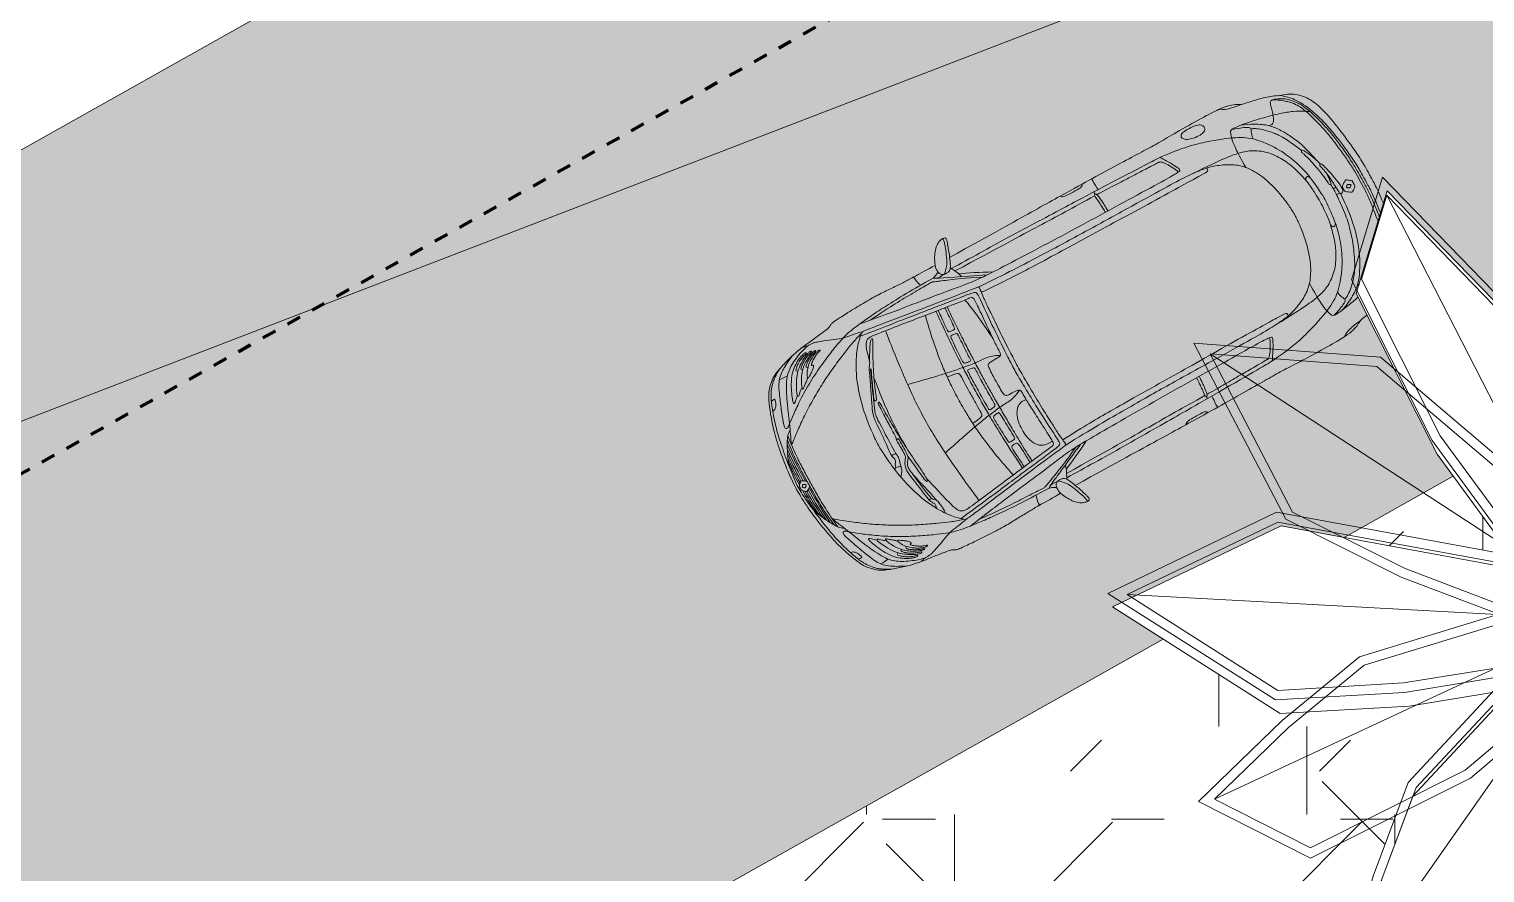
# Model space of a CAD drawing. Header units: metres. Extents: x 3856 to 4207, y -1118 to -691.
# Drawn here: x 3984.03 to 3994.37, y -1059.22 to -1053.23 of the extents above; entities that cross this region are included whole.
import ezdxf

# ---------------------------------------------------------------- set-up
doc = ezdxf.new("R2010")
doc.units = ezdxf.units.M
doc.linetypes.add('Alignement de la ligne', pattern=[0.012, 0.006, -0.006])
doc.linetypes.add('Dash dot', pattern=[0.015875, 0.00635, -0.004763, 0, -0.004763])
for name, color, linetype, lineweight in [('Casework', 7, 'Continuous', 9), ('Floors', 7, 'Continuous', 9), ('Folding Lines', 7, 'Continuous', 9), ('Planting', 7, 'Continuous', 9), ('Property Lines', 7, 'Dash dot', 211), ('Surface Pattern', 7, 'Continuous', 9)]:
    doc.layers.add(name, color=color, linetype=linetype, lineweight=lineweight)

# ---------------------------------------------------------------- blocks, each defined once
blk = doc.blocks.new('Palma2 - Palma2-V110-IMPLANTACIÓN - KIT COMERCIAL')
at = {"layer": 'Planting', "color": 250, "true_color": 0x444444}
for p, q in [((-0.303, 3.029), (0.251, 3.551)), ((0.251, 3.551), (0.65, 1.968)), ((-0.238, 2.999), (0.214, 3.424)), ((0.043, 0.04), (0.214, 3.424)), ((0.214, 3.424), (0.582, 1.965)), ((-1.795, 2.416), (-1.575, 3.145)), ((-1.575, 3.145), (-0.439, 1.973)), ((-1.723, 2.422), (-1.544, 3.017)), ((-1.544, 3.017), (-0.496, 1.936)), ((0, 0), (-1.544, 3.017)), ((-0.377, 1.756), (-0.303, 3.029)), ((-0.31, 1.757), (-0.238, 2.999)), ((0.696, 2.281), (1.924, 2.973)), ((1.924, 2.973), (1.508, 1.365)), ((1.82, 2.838), (0, 0)), ((0.751, 2.235), (1.82, 2.838)), ((1.82, 2.838), (1.447, 1.395)), ((-1.222, 1.276), (-1.795, 2.416)), ((-1.165, 1.31), (-1.723, 2.422)), ((0.121, 0.584), (0.696, 2.281)), ((0.158, 0.486), (0.751, 2.235)), ((-2.914, 1.967), (-1.589, 1.867)), ((-2.262, 0.717), (-2.914, 1.967)), ((-0.439, 1.973), (0.073, 0.61)), ((0.582, 1.965), (0.342, 0.519)), ((0.65, 1.968), (0.412, 0.532)), ((-2.799, 1.892), (-1.616, 1.802)), ((-2.213, 0.767), (-2.799, 1.892)), ((-2.799, 1.892), (0.043, 0.04)), ((-1.589, 1.867), (-0.267, 0.742)), ((-0.496, 1.936), (0.019, 0.564)), ((-1.616, 1.802), (-0.183, 0.582)), ((-0.183, 0.582), (-0.31, 1.757)), ((-0.267, 0.742), (-0.377, 1.756)), ((0.439, 0.485), (1.786, 1.667)), ((1.786, 1.667), (3.196, 1.652)), ((3.038, 1.587), (0.043, 0.04)), ((0.423, 0.381), (1.811, 1.6)), ((1.811, 1.6), (3.038, 1.587)), ((3.038, 1.587), (1.993, 0.524)), ((3.196, 1.652), (2.032, 0.468)), ((1.447, 1.395), (0.567, 0.205)), ((1.508, 1.365), (0.711, 0.288)), ((-0.62, 0.453), (-1.222, 1.276)), ((-0.467, 0.357), (-1.165, 1.31)), ((-3.524, 0.191), (-2.327, 0.766)), ((-2.327, 0.766), (-0.62, 0.453)), ((-1.415, 0.367), (-2.213, 0.767)), ((-3.387, 0.183), (-2.318, 0.696)), ((-2.318, 0.696), (-0.467, 0.357)), ((-1.442, 0.306), (-2.262, 0.717)), ((0.019, 0.564), (0.158, 0.486)), ((0.073, 0.61), (0.121, 0.584)), ((0.342, 0.519), (0.423, 0.381)), ((0.412, 0.532), (0.439, 0.485)), ((1.993, 0.524), (0.636, -0.066)), ((2.032, 0.468), (0.803, -0.066)), ((-0.542, 0.035), (-1.415, 0.367)), ((0.711, 0.288), (1.748, 0.401)), ((1.491, 0.306), (1.741, 0.333)), ((1.741, 0.333), (3.489, -0.193)), ((1.748, 0.401), (3.716, -0.192)), ((-0.748, 0.042), (-1.442, 0.306)), ((-2.335, -0.566), (-3.524, 0.191)), ((-2.317, -0.498), (-3.387, 0.183)), ((-3.387, 0.183), (0, 0)), ((0.043, 0.04), (-2.768, -1.27)), ((0, 0), (-1.78, -2.54)), ((-1.738, -0.26), (-0.748, 0.042)), ((-1.706, -0.32), (-0.542, 0.035)), ((-0.161, -3.401), (0.043, 0.04)), ((0, 0), (3.489, -0.193)), ((1.544, -3.082), (0, 0)), ((0.043, 0.04), (2.968, -1.872)), ((0.636, -0.066), (1.718, -0.543)), ((0.803, -0.066), (1.757, -0.487)), ((1.919, -0.684), (0.412, -0.158)), ((3.489, -0.193), (1.919, -0.684)), ((-2.287, -0.712), (-1.738, -0.26)), ((-0.504, -0.296), (-1.427, -0.445)), ((-1.335, -1.187), (-0.504, -0.296)), ((0.321, -0.303), (0.455, -1.952)), ((1.363, -1.512), (0.321, -0.303)), ((0.583, -0.288), (1.417, -1.494)), ((1.918, -0.754), (0.583, -0.288)), ((-2.243, -0.762), (-1.706, -0.32)), ((-0.686, -0.393), (-1.419, -0.512)), ((-1.393, -1.151), (-0.686, -0.393)), ((-1.419, -0.512), (-2.335, -0.566)), ((-1.427, -0.445), (-2.317, -0.498)), ((-0.224, -0.416), (-0.987, -1.065)), ((-0.632, -1.65), (-0.224, -0.416)), ((0.404, -0.502), (0.523, -1.963)), ((1.327, -1.572), (0.404, -0.502)), ((1.757, -0.487), (3.165, -1.985)), ((-0.004, -0.528), (-0.34, -1.472)), ((0.261, -1.801), (-0.004, -0.528)), ((1.718, -0.543), (2.968, -1.872)), ((-2.882, -1.287), (-2.287, -0.712)), ((-0.362, -0.621), (-0.95, -1.121)), ((-0.701, -1.648), (-0.362, -0.621)), ((-2.768, -1.27), (-2.243, -0.762)), ((-0.021, -0.775), (-0.279, -1.502)), ((0.199, -1.834), (-0.021, -0.775)), ((1.988, -0.732), (1.918, -0.754)), ((-0.987, -1.065), (-2.085, -1.615)), ((-0.95, -1.121), (-2.085, -1.69)), ((-1.642, -1.817), (-1.393, -1.151)), ((-1.579, -1.837), (-1.335, -1.187)), ((-2.085, -1.69), (-2.882, -1.287)), ((-2.085, -1.615), (-2.768, -1.27)), ((1.285, -1.422), (1.352, -1.519)), ((-0.34, -1.472), (-1.015, -2.497)), ((-0.279, -1.502), (-0.978, -2.562)), ((1.352, -1.519), (1.544, -3.082)), ((2.968, -1.872), (1.363, -1.512)), ((1.417, -1.494), (1.634, -3.266)), ((-0.175, -3.605), (-0.701, -1.648)), ((-0.161, -3.401), (-0.632, -1.65)), ((3.165, -1.985), (1.327, -1.572)), ((-1.87, -2.612), (-1.642, -1.817)), ((-1.78, -2.54), (-1.579, -1.837)), ((0.465, -2.099), (0.199, -1.834)), ((1.544, -3.082), (0.261, -1.801)), ((0.523, -1.963), (-0.175, -3.605)), ((0.455, -1.952), (-0.161, -3.401)), ((-0.978, -2.562), (-1.87, -2.612)), ((-1.015, -2.497), (-1.78, -2.54))]:
    blk.add_line(p, q, dxfattribs=at)
at = {"layer": 'Planting'}
for p, q in [((-1.541, 3.048), (-1.761, 2.319)), ((-0.405, 1.876), (-1.541, 3.048)), ((1.958, 2.876), (0.73, 2.184)), ((1.542, 1.268), (1.958, 2.876)), ((-1.761, 2.319), (-1.188, 1.179)), ((0.73, 2.184), (0.154, 0.487)), ((0.107, 0.514), (-0.405, 1.876)), ((0.745, 0.191), (1.542, 1.268)), ((-1.188, 1.179), (-0.586, 0.356)), ((-2.293, 0.669), (-3.491, 0.094)), ((-0.586, 0.356), (-2.293, 0.669)), ((0.154, 0.487), (0.107, 0.514)), ((1.781, 0.304), (0.745, 0.191)), ((3.75, -0.289), (1.781, 0.304)), ((-3.491, 0.094), (-2.301, -0.663)), ((1.952, -0.851), (3.75, -0.289)), ((1.451, -1.591), (0.617, -0.385)), ((0.617, -0.385), (1.952, -0.851)), ((-1.385, -0.609), (-0.652, -0.49)), ((-0.652, -0.49), (-1.359, -1.248)), ((-2.301, -0.663), (-1.385, -0.609)), ((-0.246, -1.599), (0.013, -0.872)), ((0.013, -0.872), (0.233, -1.931)), ((-1.359, -1.248), (-1.608, -1.913)), ((-0.944, -2.659), (-0.246, -1.599)), ((1.668, -3.363), (1.451, -1.591)), ((-1.608, -1.913), (-1.836, -2.709)), ((0.233, -1.931), (1.668, -3.363)), ((-1.836, -2.709), (-0.944, -2.659))]:
    blk.add_line(p, q, dxfattribs=at)
at = {"layer": 'Planting', "color": 46, "true_color": 0x7f5f00}
blk.add_circle((0, 0), 0.126, dxfattribs=at)
blk = doc.blocks.new('COCHE - COCHE-V161-IMPLANTACIÓN - KIT COMERCIAL')
at = {"layer": 'Casework'}
for points, knots in [([(-0.688, 0.904), (-0.687, 0.911), (-0.683, 0.923), (-0.664, 0.967), (-0.636, 1.011), (-0.604, 1.044), (-0.57, 1.062), (-0.541, 1.066), (-0.528, 1.064), (-0.522, 1.053), (-0.524, 1.039), (-0.53, 1.019), (-0.533, 1.011)], [0, 0, 0, 0, 1, 2, 3, 4, 5, 6, 7, 8, 9, 9.5, 9.5, 9.5, 9.5]), ([(-0.533, 1.011), (-0.536, 1.003), (-0.545, 0.976), (-0.565, 0.921), (-0.586, 0.873), (-0.599, 0.851), (-0.615, 0.838), (-0.636, 0.834), (-0.666, 0.838), (-0.683, 0.852), (-0.688, 0.878), (-0.689, 0.896), (-0.688, 0.904)], [9.5, 9.5, 9.5, 9.5, 10, 11, 12, 13, 14, 15, 16, 17, 18, 19, 19, 19, 19]), ([(2.266, -0.269), (2.271, -0.231), (2.283, -0.134), (2.284, -0.038), (2.284, 0), (2.284, 0.038), (2.282, 0.148), (2.256, 0.343), (2.226, 0.5), (2.158, 0.68), (2.085, 0.768), (2.027, 0.813), (1.918, 0.846), (1.807, 0.869), (1.769, 0.874), (1.75, 0.891), (1.697, 0.912), (1.633, 0.923), (1.516, 0.926), (1.286, 0.926), (1.138, 0.92), (1.03, 0.921), (0.875, 0.923), (0.671, 0.926), (0.469, 0.926), (0.122, 0.926), (-0.21, 0.924), (-0.565, 0.924)], [19.376147, 19.376147, 19.376147, 19.376147, 20, 21, 22, 23, 24, 25, 26, 27, 28, 29, 30, 31, 32, 33, 34, 35, 36, 37, 38, 39, 40, 41, 42, 43, 44, 44, 44, 44]), ([(2.245, -0.301), (2.247, -0.29), (2.253, -0.245), (2.262, -0.165), (2.266, -0.078), (2.266, 0), (2.266, 0.078), (2.262, 0.165), (2.251, 0.267), (2.236, 0.365), (2.22, 0.449), (2.196, 0.538), (2.175, 0.6), (2.16, 0.636), (2.131, 0.691), (2.1, 0.728), (2.065, 0.761), (2.029, 0.782), (1.986, 0.799), (1.968, 0.799), (1.959, 0.789), (1.954, 0.776), (1.944, 0.741), (1.934, 0.7), (1.918, 0.665), (1.907, 0.65), (1.89, 0.645), (1.872, 0.648)], [17.654346, 17.654346, 17.654346, 17.654346, 18, 19, 20, 21, 22, 23, 24, 25, 26, 27, 28, 29, 30, 31, 32, 33, 34, 35, 36, 37, 38, 39, 40, 41, 42, 42, 42, 42]), ([(2.222, -0.32), (2.225, -0.301), (2.233, -0.247), (2.242, -0.168), (2.25, -0.073), (2.248, 0), (2.25, 0.073), (2.242, 0.168), (2.231, 0.262), (2.216, 0.369), (2.196, 0.46), (2.174, 0.544), (2.151, 0.611), (2.137, 0.647), (2.111, 0.691), (2.074, 0.733), (2.032, 0.768), (1.985, 0.797)], [7.449888, 7.449888, 7.449888, 7.449888, 8, 9, 10, 11, 12, 13, 14, 15, 16, 17, 18, 19, 20, 21, 22, 22, 22, 22]), ([(2.318, -0.224), (2.318, -0.221), (2.324, -0.162), (2.331, -0.066), (2.328, 0), (2.331, 0.066), (2.322, 0.205), (2.296, 0.392), (2.264, 0.569), (2.218, 0.677), (2.159, 0.746), (2.101, 0.783), (2.033, 0.803)], [4.931089, 4.931089, 4.931089, 4.931089, 5, 6, 7, 8, 9, 10, 11, 12, 13, 14, 14, 14, 14]), ([(-1.633, -0.206), (-1.625, -0.2), (-1.618, -0.199), (-1.616, -0.19), (-1.613, -0.177), (-1.606, -0.169), (-1.599, -0.159), (-1.597, -0.143), (-1.6, -0.128), (-1.605, -0.119), (-1.605, -0.1), (-1.601, -0.047), (-1.597, 0), (-1.591, 0.099), (-1.587, 0.168), (-1.582, 0.2), (-1.572, 0.233), (-1.521, 0.341), (-1.458, 0.48), (-1.443, 0.517), (-1.43, 0.526), (-1.406, 0.577), (-1.364, 0.646), (-1.336, 0.685), (-1.322, 0.687), (-1.323, 0.673), (-1.35, 0.631), (-1.403, 0.529), (-1.451, 0.43), (-1.497, 0.313), (-1.507, 0.287), (-1.516, 0.284), (-1.523, 0.288), (-1.522, 0.299), (-1.493, 0.37), (-1.463, 0.436), (-1.441, 0.485), (-1.436, 0.497), (-1.436, 0.502), (-1.441, 0.498), (-1.452, 0.471), (-1.481, 0.403), (-1.499, 0.362), (-1.525, 0.299), (-1.548, 0.243), (-1.558, 0.22), (-1.563, 0.206), (-1.567, 0.187), (-1.568, 0.137), (-1.573, -0.104), (-1.57, -0.121), (-1.566, -0.142), (-1.572, -0.165), (-1.582, -0.2), (-1.586, -0.223), (-1.596, -0.248), (-1.621, -0.274)], [0.075127, 0.075127, 0.075127, 0.075127, 1, 2, 3, 4, 5, 6, 7, 8, 9, 10, 11, 12, 13, 14, 15, 16, 17, 18, 19, 20, 21, 22, 23, 24, 25, 26, 27, 28, 29, 30, 31, 32, 33, 34, 35, 36, 37, 38, 39, 40, 41, 42, 43, 44, 45, 46, 47, 48, 49, 50, 51, 52, 53, 54, 54, 54, 54]), ([(2.099, 0.116), (2.094, 0.142), (2.081, 0.192), (2.067, 0.234), (2.06, 0.238), (2.052, 0.232), (2.052, 0.222), (2.06, 0.191), (2.067, 0.16), (2.073, 0.117), (2.074, 0.088), (2.075, 0.078)], [0, 0, 0, 0, 1, 2, 3, 4, 5, 6, 7, 8, 8.5, 8.5, 8.5, 8.5]), ([(2.075, 0.078), (2.075, 0.069), (2.077, 0.042), (2.079, 0.01), (2.08, -0.011), (2.086, -0.021), (2.097, -0.021), (2.107, -0.014), (2.113, 0.004), (2.112, 0.038), (2.104, 0.091), (2.099, 0.116)], [8.5, 8.5, 8.5, 8.5, 9, 10, 11, 12, 13, 14, 15, 16, 17, 17, 17, 17]), ([(1.584, -0.469), (1.583, -0.546), (1.586, -0.628), (1.593, -0.687), (1.605, -0.727), (1.614, -0.749), (1.626, -0.754), (1.663, -0.754), (1.734, -0.744), (1.807, -0.73), (1.839, -0.723)], [0, 0, 0, 0, 1, 2, 3, 4, 5, 6, 7, 7.766061, 7.766061, 7.766061, 7.766061]), ([(-0.533, -1.011), (-0.536, -1.003), (-0.545, -0.976), (-0.565, -0.921), (-0.586, -0.873), (-0.599, -0.851), (-0.615, -0.838), (-0.636, -0.834), (-0.666, -0.838), (-0.683, -0.852), (-0.688, -0.878), (-0.689, -0.896), (-0.688, -0.904)], [9.5, 9.5, 9.5, 9.5, 10, 11, 12, 13, 14, 15, 16, 17, 18, 19, 19, 19, 19]), ([(-0.688, -0.904), (-0.687, -0.911), (-0.683, -0.923), (-0.664, -0.967), (-0.636, -1.011), (-0.604, -1.044), (-0.57, -1.062), (-0.541, -1.066), (-0.528, -1.064), (-0.522, -1.053), (-0.524, -1.039), (-0.53, -1.019), (-0.533, -1.011)], [0, 0, 0, 0, 1, 2, 3, 4, 5, 6, 7, 8, 9, 9.5, 9.5, 9.5, 9.5]), ([(-0.565, -0.924), (-0.21, -0.924), (0.122, -0.926), (0.469, -0.926), (0.671, -0.926), (0.875, -0.923), (1.03, -0.921), (1.138, -0.92), (1.286, -0.926), (1.516, -0.926), (1.633, -0.923), (1.697, -0.912), (1.75, -0.891), (1.769, -0.874), (1.796, -0.871), (1.828, -0.865), (1.832, -0.864)], [0, 0, 0, 0, 1, 2, 3, 4, 5, 6, 7, 8, 9, 10, 11, 12, 13, 13.163828, 13.163828, 13.163828, 13.163828])]:
    blk.add_open_spline(points, degree=3, knots=knots, dxfattribs=at)
for points in [[(-0.654, 0.837), (-0.635, 0.856), (-0.612, 0.881), (-0.597, 0.903), (-0.57, 0.966), (-0.55, 1.023), (-0.543, 1.047), (-0.543, 1.065)], [(-0.683, 0.923), (-0.743, 0.925), (-0.86, 0.925), (-0.922, 0.926), (-1.018, 0.93), (-1.108, 0.936), (-1.226, 0.936), (-1.358, 0.931), (-1.474, 0.923), (-1.512, 0.92), (-1.53, 0.916), (-1.55, 0.902), (-1.57, 0.897), (-1.642, 0.887), (-1.75, 0.874), (-1.786, 0.87), (-1.836, 0.862), (-1.923, 0.84), (-2.02, 0.808), (-2.069, 0.785), (-2.11, 0.751), (-2.145, 0.714), (-2.166, 0.681), (-2.205, 0.593), (-2.246, 0.472), (-2.279, 0.328), (-2.306, 0.138), (-2.313, 0), (-2.306, -0.138), (-2.279, -0.328), (-2.246, -0.472), (-2.205, -0.593), (-2.166, -0.681), (-2.145, -0.714), (-2.11, -0.751), (-2.069, -0.785), (-2.02, -0.808), (-1.923, -0.84), (-1.836, -0.862), (-1.786, -0.87), (-1.75, -0.874), (-1.642, -0.887), (-1.57, -0.897), (-1.55, -0.902), (-1.53, -0.916), (-1.512, -0.92), (-1.474, -0.923), (-1.358, -0.931), (-1.226, -0.936), (-1.108, -0.936), (-1.018, -0.93), (-0.922, -0.926), (-0.86, -0.925), (-0.743, -0.925), (-0.683, -0.923)], [(-0.683, 0.923), (-0.743, 0.925), (-0.86, 0.925), (-0.922, 0.926), (-1.018, 0.93), (-1.108, 0.936), (-1.226, 0.936), (-1.358, 0.931), (-1.474, 0.923), (-1.512, 0.92), (-1.53, 0.916), (-1.55, 0.902), (-1.57, 0.897), (-1.642, 0.887), (-1.75, 0.874), (-1.786, 0.87), (-1.836, 0.862), (-1.923, 0.84), (-2.02, 0.808), (-2.069, 0.785), (-2.11, 0.751), (-2.145, 0.714), (-2.166, 0.681), (-2.205, 0.593), (-2.246, 0.472), (-2.279, 0.328), (-2.306, 0.138), (-2.313, 0), (-2.306, -0.138), (-2.279, -0.328), (-2.246, -0.472), (-2.205, -0.593), (-2.166, -0.681), (-2.145, -0.714), (-2.11, -0.751), (-2.069, -0.785), (-2.02, -0.808), (-1.923, -0.84), (-1.836, -0.862), (-1.786, -0.87), (-1.75, -0.874), (-1.642, -0.887), (-1.57, -0.897), (-1.55, -0.902), (-1.53, -0.916), (-1.512, -0.92), (-1.474, -0.923), (-1.358, -0.931), (-1.226, -0.936), (-1.108, -0.936), (-1.018, -0.93), (-0.922, -0.926), (-0.86, -0.925), (-0.743, -0.925), (-0.683, -0.923)], [(-1.749, 0.86), (-1.764, 0.858), (-1.793, 0.85), (-1.849, 0.829), (-1.905, 0.803), (-1.945, 0.776), (-1.986, 0.74), (-2.019, 0.685), (-2.053, 0.62), (-2.085, 0.548), (-2.13, 0.437), (-2.161, 0.367), (-2.184, 0.315), (-2.189, 0.305), (-2.19, 0.301), (-2.185, 0.302), (-2.15, 0.331), (-2.086, 0.381), (-1.983, 0.456), (-1.879, 0.521), (-1.77, 0.585), (-1.658, 0.64), (-1.545, 0.691), (-1.464, 0.724), (-1.414, 0.742), (-1.374, 0.753)], [(-1.886, 0.849), (-1.948, 0.819), (-1.991, 0.794), (-2.035, 0.758), (-2.058, 0.727), (-2.087, 0.669), (-2.136, 0.547), (-2.164, 0.467), (-2.174, 0.432), (-2.172, 0.419), (-2.159, 0.415), (-2.137, 0.431), (-2.073, 0.483), (-1.985, 0.548), (-1.856, 0.63), (-1.725, 0.696), (-1.615, 0.746), (-1.521, 0.782), (-1.484, 0.795), (-1.418, 0.81), (-1.337, 0.82), (-1.236, 0.831), (-1.112, 0.841), (-0.946, 0.849), (-0.786, 0.851), (-0.737, 0.851)], [(-1.8, 0.868), (-1.767, 0.867), (-1.76, 0.862), (-1.751, 0.86), (-1.73, 0.86), (-1.709, 0.86), (-1.691, 0.856), (-1.65, 0.843), (-1.583, 0.818), (-1.509, 0.786), (-1.46, 0.78), (-1.398, 0.769), (-1.356, 0.76)], [(-1.356, 0.818), (-1.242, 0.8), (-1.047, 0.77), (-0.791, 0.736), (-0.609, 0.709), (-0.533, 0.698), (-0.473, 0.691), (-0.377, 0.685), (-0.147, 0.68), (0.172, 0.674), (0.477, 0.671), (0.782, 0.67), (1.066, 0.666), (1.16, 0.671), (1.168, 0.677), (1.167, 0.688), (1.141, 0.739), (1.101, 0.802), (1.09, 0.822), (1.08, 0.827), (1.009, 0.827), (0.641, 0.836), (0.369, 0.84), (-0.138, 0.848), (-0.441, 0.848), (-0.591, 0.848)], [(-1.273, 0.805), (-1.181, 0.815), (-1.053, 0.823), (-0.918, 0.827), (-0.77, 0.832), (-0.758, 0.831), (-0.746, 0.826), (-0.65, 0.788), (-0.547, 0.745), (-0.428, 0.688)], [(-0.841, 0.85), (-0.852, 0.88), (-0.856, 0.907), (-0.855, 0.925)], [(-0.737, 0.851), (-0.718, 0.856), (-0.708, 0.863), (-0.7, 0.868), (-0.686, 0.87)], [(-0.737, 0.851), (-0.721, 0.839), (-0.709, 0.836), (-0.687, 0.836), (-0.664, 0.839)], [(-0.721, 0.84), (-0.675, 0.818), (-0.557, 0.764), (-0.392, 0.687)], [(-0.557, 0.764), (-0.559, 0.782), (-0.568, 0.802), (-0.596, 0.857)], [(0.332, 0.926), (0.34, 0.914), (0.357, 0.909), (0.405, 0.907), (0.483, 0.907), (0.5, 0.912), (0.508, 0.919), (0.509, 0.926)], [(0.556, 0.821), (0.555, 0.829), (0.555, 0.829), (0.555, 0.837)], [(0.59, 0.837), (0.588, 0.88), (0.587, 0.912), (0.587, 0.926)], [(1.423, 0.898), (1.411, 0.902), (1.382, 0.905), (1.327, 0.905), (1.291, 0.895), (1.285, 0.873), (1.299, 0.853), (1.322, 0.84), (1.337, 0.836)], [(1.337, 0.836), (1.352, 0.831), (1.388, 0.826), (1.435, 0.826), (1.46, 0.84), (1.467, 0.863), (1.457, 0.886), (1.436, 0.895), (1.423, 0.898)], [(1.618, 0.922), (1.645, 0.902), (1.683, 0.891), (1.726, 0.881), (1.77, 0.877)], [(-1.997, 0.815), (-2.056, 0.782), (-2.088, 0.757), (-2.125, 0.715), (-2.152, 0.672), (-2.187, 0.592), (-2.226, 0.467), (-2.253, 0.347), (-2.279, 0.17), (-2.293, 0.053), (-2.293, 0), (-2.293, -0.053), (-2.279, -0.17), (-2.253, -0.347), (-2.226, -0.467), (-2.187, -0.592), (-2.152, -0.672), (-2.125, -0.715), (-2.088, -0.757), (-2.056, -0.782), (-1.997, -0.815)], [(-2.043, 0.746), (-2.02, 0.745), (-1.999, 0.744), (-1.98, 0.742)], [(-1.985, 0.586), (-1.995, 0.577), (-2.019, 0.555), (-2.027, 0.548), (-2.035, 0.548), (-2.035, 0.557), (-2.025, 0.589), (-2, 0.649), (-1.968, 0.706), (-1.933, 0.752), (-1.888, 0.787), (-1.849, 0.809), (-1.816, 0.822), (-1.795, 0.826), (-1.786, 0.826), (-1.782, 0.82), (-1.79, 0.815), (-1.808, 0.813), (-1.835, 0.803), (-1.872, 0.782), (-1.898, 0.76), (-1.907, 0.751), (-1.908, 0.743), (-1.899, 0.738)], [(-1.931, 0.615), (-1.941, 0.613), (-1.953, 0.603), (-1.967, 0.588), (-1.977, 0.579), (-1.985, 0.581), (-1.986, 0.59), (-1.97, 0.625), (-1.936, 0.69), (-1.899, 0.738), (-1.85, 0.776), (-1.806, 0.801), (-1.777, 0.813), (-1.76, 0.817), (-1.747, 0.817), (-1.745, 0.812), (-1.753, 0.808), (-1.777, 0.801), (-1.809, 0.788), (-1.841, 0.769), (-1.863, 0.75), (-1.871, 0.742), (-1.872, 0.734), (-1.866, 0.727)], [(-1.861, 0.662), (-1.867, 0.654), (-1.878, 0.645), (-1.902, 0.627), (-1.922, 0.609), (-1.93, 0.607), (-1.931, 0.615), (-1.92, 0.646), (-1.894, 0.693), (-1.858, 0.736), (-1.826, 0.761), (-1.786, 0.785), (-1.748, 0.802), (-1.722, 0.806), (-1.715, 0.803), (-1.722, 0.798), (-1.745, 0.793), (-1.782, 0.776), (-1.815, 0.754), (-1.832, 0.739), (-1.833, 0.732), (-1.824, 0.724)], [(-1.687, 0.789), (-1.687, 0.79), (-1.689, 0.794), (-1.699, 0.795), (-1.718, 0.793), (-1.747, 0.781), (-1.781, 0.762), (-1.804, 0.744), (-1.836, 0.713), (-1.859, 0.671), (-1.862, 0.659), (-1.857, 0.656), (-1.838, 0.668), (-1.819, 0.681), (-1.812, 0.686)], [(-1.812, 0.686), (-1.805, 0.69), (-1.798, 0.696), (-1.787, 0.709), (-1.779, 0.719), (-1.783, 0.722), (-1.791, 0.723), (-1.794, 0.727), (-1.79, 0.734), (-1.763, 0.755), (-1.734, 0.772), (-1.711, 0.783), (-1.692, 0.786), (-1.688, 0.788), (-1.687, 0.789)], [(-0.514, 0.066), (-0.513, 0.095), (-0.512, 0.176), (-0.505, 0.34), (-0.497, 0.476), (-0.492, 0.551), (-0.483, 0.63), (-0.483, 0.637), (-0.488, 0.643), (-0.584, 0.654), (-0.739, 0.675), (-0.926, 0.701), (-1.074, 0.723), (-1.247, 0.747), (-1.351, 0.761), (-1.361, 0.76), (-1.369, 0.757), (-1.414, 0.72), (-1.493, 0.622), (-1.574, 0.464), (-1.63, 0.254), (-1.647, 0.09), (-1.653, 0), (-1.649, -0.06), (-1.645, -0.102)], [(-1.39, -0.739), (-1.244, -0.72), (-1.077, -0.698), (-0.928, -0.677), (-0.793, -0.659), (-0.654, -0.64), (-0.527, -0.624), (-0.514, -0.612), (-0.519, -0.549), (-0.533, -0.35), (-0.541, -0.182), (-0.546, -0.052), (-0.546, 0), (-0.546, 0.052), (-0.541, 0.182), (-0.533, 0.35), (-0.519, 0.549), (-0.514, 0.612), (-0.527, 0.624), (-0.654, 0.64), (-0.793, 0.659), (-0.928, 0.677), (-1.077, 0.698), (-1.244, 0.72), (-1.39, 0.739)], [(0.549, 0.81), (0.37, 0.809), (0.114, 0.815), (-0.221, 0.817), (-0.578, 0.821)], [(-0.565, 0.792), (-0.505, 0.766), (-0.429, 0.729), (-0.344, 0.685)], [(0.559, 0.67), (0.556, 0.723), (0.553, 0.773), (0.547, 0.809), (0.553, 0.821), (0.559, 0.822), (0.568, 0.811), (0.574, 0.763), (0.578, 0.711), (0.579, 0.67)], [(1.148, 0.671), (1.146, 0.686), (1.132, 0.715), (1.102, 0.766), (1.08, 0.79), (1.073, 0.796), (1.063, 0.799), (1.045, 0.799), (0.949, 0.802), (0.82, 0.804), (0.705, 0.807), (0.606, 0.81), (0.566, 0.809)], [(1.078, 0.825), (1.228, 0.815), (1.438, 0.766), (1.64, 0.686), (1.738, 0.622), (1.849, 0.479), (1.914, 0.339), (1.953, 0.198), (1.965, 0.057), (1.968, 0), (1.965, -0.057), (1.953, -0.198), (1.914, -0.339), (1.849, -0.479), (1.738, -0.622), (1.64, -0.686), (1.438, -0.766), (1.228, -0.815), (1.078, -0.825)], [(1.584, 0.469), (1.583, 0.546), (1.586, 0.628), (1.593, 0.687), (1.605, 0.727), (1.614, 0.749), (1.626, 0.754), (1.663, 0.754), (1.74, 0.743), (1.87, 0.717), (1.985, 0.687), (2.076, 0.654), (2.133, 0.625), (2.157, 0.607), (2.165, 0.601), (2.175, 0.6)], [(1.629, 0.753), (1.66, 0.743), (1.701, 0.727), (1.736, 0.71), (1.747, 0.703), (1.749, 0.694), (1.748, 0.687)], [(1.698, 0.749), (1.766, 0.721), (1.841, 0.679), (1.899, 0.625), (1.951, 0.546), (1.991, 0.47), (2.022, 0.391), (2.05, 0.268)], [(-2.193, 0.571), (-2.175, 0.575), (-2.161, 0.585), (-2.151, 0.601), (-2.138, 0.628), (-2.136, 0.641), (-2.142, 0.643), (-2.155, 0.641), (-2.166, 0.64)], [(-1.465, -0.376), (-1.402, -0.621), (-1.385, -0.667), (-1.369, -0.688), (-1.351, -0.699), (-1.323, -0.702), (-1.268, -0.695), (-1.088, -0.671), (-0.923, -0.648), (-0.761, -0.626), (-0.667, -0.613), (-0.615, -0.606), (-0.572, -0.603), (-0.561, -0.597), (-0.554, -0.585), (-0.556, -0.549), (-0.566, -0.38), (-0.574, -0.281), (-0.577, -0.181), (-0.577, -0.154), (-0.584, -0.138), (-0.6, -0.134), (-0.679, -0.134), (-0.694, -0.126), (-0.699, -0.103), (-0.701, -0.042), (-0.701, 0), (-0.701, 0.042), (-0.699, 0.103), (-0.694, 0.126), (-0.679, 0.134), (-0.6, 0.134), (-0.584, 0.138), (-0.577, 0.154), (-0.577, 0.181), (-0.574, 0.281), (-0.566, 0.38), (-0.556, 0.549), (-0.554, 0.585), (-0.561, 0.597), (-0.572, 0.603), (-0.615, 0.606), (-0.667, 0.613), (-0.761, 0.626), (-0.923, 0.648), (-1.088, 0.671), (-1.268, 0.695), (-1.323, 0.702), (-1.351, 0.699), (-1.369, 0.688), (-1.385, 0.667), (-1.402, 0.621), (-1.42, 0.547)], [(-1.215, -0.688), (-1.236, -0.521), (-1.257, -0.332), (-1.272, -0.155), (-1.275, 0), (-1.272, 0.155), (-1.257, 0.332), (-1.236, 0.521), (-1.215, 0.688)], [(-0.914, -0.647), (-0.93, -0.58), (-0.952, -0.478), (-0.968, -0.373), (-0.984, -0.266), (-0.992, -0.155), (-0.996, -0.06), (-0.998, 0), (-0.996, 0.06), (-0.992, 0.155), (-0.984, 0.266), (-0.968, 0.373), (-0.952, 0.478), (-0.93, 0.58), (-0.914, 0.647)], [(-0.834, 0.636), (-0.84, 0.551), (-0.851, 0.397), (-0.859, 0.217), (-0.861, 0.115), (-0.862, 0), (-0.861, -0.115), (-0.859, -0.217), (-0.851, -0.397), (-0.84, -0.551), (-0.834, -0.636)], [(-0.818, 0.634), (-0.821, 0.584), (-0.826, 0.523), (-0.83, 0.47), (-0.827, 0.464), (-0.819, 0.46), (-0.787, 0.459), (-0.78, 0.461), (-0.775, 0.471), (-0.772, 0.526), (-0.768, 0.603), (-0.766, 0.627)], [(-0.749, 0.625), (-0.755, 0.548), (-0.76, 0.428), (-0.764, 0.307), (-0.767, 0.206), (-0.769, 0.092), (-0.77, 0), (-0.769, -0.092), (-0.767, -0.206), (-0.764, -0.307), (-0.76, -0.428), (-0.755, -0.548), (-0.749, -0.625)], [(-0.49, -0.641), (-0.274, -0.629), (0.025, -0.623), (0.366, -0.619), (0.708, -0.619), (1.024, -0.619), (1.195, -0.616), (1.309, -0.607), (1.4, -0.586), (1.504, -0.54), (1.58, -0.483), (1.654, -0.372), (1.698, -0.235), (1.72, -0.116), (1.726, -0.028), (1.727, 0), (1.726, 0.028), (1.72, 0.116), (1.698, 0.235), (1.654, 0.372), (1.58, 0.483), (1.504, 0.54), (1.4, 0.586), (1.309, 0.607), (1.195, 0.616), (1.024, 0.619), (0.708, 0.619), (0.366, 0.619), (0.025, 0.623), (-0.274, 0.629), (-0.49, 0.641)], [(1.989, 0.382), (1.96, 0.452), (1.921, 0.53), (1.878, 0.587), (1.83, 0.639), (1.782, 0.676), (1.756, 0.689), (1.748, 0.688), (1.744, 0.68), (1.73, 0.644), (1.727, 0.621)], [(-0.616, 0.607), (-0.603, 0.555), (-0.591, 0.465), (-0.573, 0.281)], [(-0.487, 0.598), (-0.397, 0.592), (-0.25, 0.586), (-0.099, 0.582), (0.123, 0.58), (0.369, 0.579), (0.598, 0.577), (0.888, 0.574), (1.145, 0.574), (1.268, 0.574), (1.338, 0.573), (1.341, 0.579), (1.341, 0.599)], [(1.236, 0.612), (1.357, 0.608), (1.497, 0.596), (1.595, 0.584), (1.688, 0.554), (1.785, 0.482), (1.852, 0.38), (1.892, 0.278), (1.921, 0.158), (1.928, 0.064), (1.93, 0), (1.928, -0.064), (1.921, -0.158), (1.892, -0.278), (1.852, -0.38), (1.785, -0.482), (1.688, -0.554), (1.595, -0.584), (1.497, -0.596), (1.357, -0.608), (1.236, -0.612)], [(-1.486, -0.102), (-1.486, 0.027), (-1.482, 0.15), (-1.464, 0.322), (-1.448, 0.434)], [(-0.835, 0.36), (-0.833, 0.387), (-0.831, 0.425), (-0.828, 0.431), (-0.82, 0.432), (-0.787, 0.43), (-0.779, 0.426), (-0.778, 0.416), (-0.78, 0.351), (-0.783, 0.302), (-0.784, 0.28)], [(-2.275, 0.192), (-2.243, 0.265), (-2.203, 0.343), (-2.173, 0.384), (-2.147, 0.399)], [(-2.227, 0.028), (-2.227, 0.133), (-2.224, 0.223), (-2.216, 0.316)], [(-2.199, 0.344), (-2.21, 0.261), (-2.216, 0.165), (-2.218, 0.084), (-2.218, 0.018)], [(-2.183, 0.368), (-2.189, 0.302), (-2.198, 0.211), (-2.202, 0.098), (-2.201, 0), (-2.202, -0.098), (-2.198, -0.211), (-2.189, -0.302), (-2.183, -0.368)], [(-0.784, 0.28), (-0.785, 0.257), (-0.786, 0.218), (-0.788, 0.211), (-0.794, 0.207), (-0.832, 0.213), (-0.838, 0.217), (-0.842, 0.227), (-0.84, 0.265), (-0.836, 0.334), (-0.835, 0.36)], [(2.066, 0.159), (2.065, 0.11), (2.061, 0.088), (2.059, 0.073), (2.051, 0.07), (2.044, 0.078), (2.043, 0.103), (2.038, 0.161), (2.023, 0.235), (2.009, 0.298), (1.993, 0.348), (1.985, 0.368), (1.985, 0.381), (1.992, 0.384), (2.001, 0.38), (2.017, 0.349), (2.032, 0.319), (2.048, 0.275), (2.059, 0.236)], [(-2.267, 0.034), (-2.267, 0.107), (-2.264, 0.172), (-2.258, 0.229)], [(-2.255, 0.043), (-2.254, 0.135), (-2.249, 0.21), (-2.244, 0.26)], [(-2.231, 0.287), (-2.237, 0.224), (-2.241, 0.14), (-2.241, 0.037)], [(-1.506, -0.596), (-1.5, -0.57), (-1.5, -0.558), (-1.512, -0.539), (-1.523, -0.522), (-1.532, -0.462), (-1.551, -0.341), (-1.561, -0.277), (-1.562, -0.252), (-1.557, -0.22), (-1.542, -0.192), (-1.522, -0.167), (-1.518, -0.148), (-1.519, -0.091), (-1.522, -0.04), (-1.52, -0.028), (-1.515, -0.016), (-1.514, 0.022), (-1.514, 0.135), (-1.51, 0.231), (-1.51, 0.263), (-1.504, 0.269), (-1.496, 0.263), (-1.497, 0.206), (-1.495, 0.063), (-1.491, -0.045), (-1.477, -0.217), (-1.466, -0.333), (-1.464, -0.386), (-1.472, -0.396), (-1.481, -0.384), (-1.486, -0.329), (-1.501, -0.202), (-1.505, -0.173)], [(-1.261, 0.277), (-1.195, 0.262), (-1.073, 0.234), (-0.986, 0.216), (-0.878, 0.196), (-0.796, 0.184), (-0.757, 0.178), (-0.706, 0.177), (-0.673, 0.174), (-0.627, 0.162), (-0.585, 0.141)], [(-2.277, 0.025), (-2.278, 0.072), (-2.276, 0.125), (-2.269, 0.205)], [(-0.99, -0.188), (-0.945, -0.182), (-0.906, -0.175), (-0.9, -0.164), (-0.902, -0.075), (-0.902, 0), (-0.902, 0.075), (-0.9, 0.164), (-0.906, 0.175), (-0.945, 0.182), (-0.99, 0.188)], [(-0.843, 0.063), (-0.843, 0.086), (-0.842, 0.14), (-0.842, 0.158), (-0.838, 0.164), (-0.811, 0.16), (-0.792, 0.156), (-0.787, 0.15), (-0.788, 0.108), (-0.789, 0.035), (-0.79, 0), (-0.789, -0.024), (-0.789, -0.042)], [(1.914, 0.178), (1.917, 0.194), (1.924, 0.202), (1.939, 0.202), (1.945, 0.196), (1.949, 0.186)], [(-2.218, 0.015), (-2.219, 0.019), (-2.22, 0.021), (-2.235, 0.034), (-2.253, 0.043), (-2.257, 0.043), (-2.267, 0.034), (-2.282, 0.02), (-2.283, 0.013), (-2.283, 0), (-2.283, -0.009), (-2.283, -0.012)], [(-2.283, -0.012), (-2.283, -0.015), (-2.282, -0.02), (-2.267, -0.034), (-2.257, -0.043), (-2.253, -0.043), (-2.235, -0.034), (-2.22, -0.021), (-2.218, -0.018), (-2.218, 0), (-2.218, 0.012), (-2.218, 0.015)], [(-2.239, 0.003), (-2.24, 0.005), (-2.245, 0.01), (-2.252, 0.013), (-2.255, 0.014), (-2.262, 0.009), (-2.266, 0.004), (-2.268, 0), (-2.267, -0.003), (-2.265, -0.004)], [(-2.265, -0.004), (-2.264, -0.005), (-2.262, -0.009), (-2.255, -0.014), (-2.252, -0.013), (-2.245, -0.01), (-2.238, -0.003), (-2.237, 0), (-2.238, 0.002), (-2.239, 0.003)], [(-1.645, -0.102), (-1.641, -0.145), (-1.63, -0.254), (-1.574, -0.464), (-1.493, -0.622), (-1.414, -0.72), (-1.369, -0.757), (-1.361, -0.76), (-1.351, -0.761), (-1.247, -0.747), (-1.074, -0.723), (-0.926, -0.701), (-0.739, -0.675), (-0.584, -0.654), (-0.488, -0.643), (-0.483, -0.637), (-0.483, -0.63), (-0.492, -0.551), (-0.497, -0.476), (-0.505, -0.34), (-0.512, -0.176), (-0.514, -0.055), (-0.516, 0), (-0.514, 0.037), (-0.514, 0.066)], [(-0.789, -0.042), (-0.789, -0.06), (-0.788, -0.108), (-0.787, -0.15), (-0.792, -0.156), (-0.811, -0.16), (-0.838, -0.164), (-0.842, -0.158), (-0.842, -0.14), (-0.843, -0.059), (-0.843, 0), (-0.843, 0.039), (-0.843, 0.063)], [(2.054, 0.072), (2.057, 0.034), (2.056, 0), (2.047, -0.156), (2.021, -0.279), (1.984, -0.394), (1.921, -0.53), (1.878, -0.587), (1.83, -0.639), (1.782, -0.676), (1.756, -0.689), (1.748, -0.688), (1.744, -0.68), (1.73, -0.644), (1.727, -0.621)], [(2.056, 0.036), (2.066, 0.037), (2.066, 0.037), (2.077, 0.037)], [(2.2, 0.014), (2.2, 0.017), (2.2, 0.021), (2.197, 0.024), (2.183, 0.036), (2.167, 0.047), (2.163, 0.049), (2.159, 0.049), (2.138, 0.035), (2.122, 0.022), (2.118, 0.017), (2.117, 0.011), (2.117, 0), (2.117, -0.007), (2.117, -0.01)], [(2.117, -0.01), (2.117, -0.013), (2.118, -0.017), (2.122, -0.022), (2.138, -0.035), (2.159, -0.049), (2.163, -0.049), (2.167, -0.047), (2.183, -0.036), (2.197, -0.024), (2.2, -0.021), (2.2, -0.016), (2.2, 0), (2.2, 0.01), (2.2, 0.014)], [(2.177, 0.003), (2.176, 0.004), (2.172, 0.008), (2.164, 0.013), (2.159, 0.014), (2.151, 0.01), (2.145, 0.003), (2.143, 0), (2.144, -0.002), (2.145, -0.003)], [(2.145, -0.003), (2.147, -0.005), (2.151, -0.01), (2.159, -0.014), (2.164, -0.013), (2.172, -0.008), (2.178, -0.003), (2.179, 0), (2.178, 0.002), (2.177, 0.003)], [(-2.277, -0.025), (-2.278, -0.072), (-2.276, -0.125), (-2.269, -0.205)], [(-2.267, -0.034), (-2.267, -0.107), (-2.264, -0.172), (-2.258, -0.229)], [(-2.255, -0.043), (-2.254, -0.135), (-2.249, -0.21), (-2.244, -0.26)], [(-2.231, -0.287), (-2.237, -0.224), (-2.241, -0.14), (-2.241, -0.037)], [(-2.227, -0.028), (-2.227, -0.133), (-2.224, -0.223), (-2.216, -0.316)], [(-2.199, -0.344), (-2.21, -0.261), (-2.216, -0.165), (-2.218, -0.084), (-2.218, -0.018)], [(-1.466, -0.654), (-1.464, -0.626), (-1.469, -0.594), (-1.472, -0.55), (-1.481, -0.53), (-1.487, -0.497), (-1.504, -0.426), (-1.525, -0.352), (-1.54, -0.285), (-1.544, -0.246), (-1.539, -0.224), (-1.528, -0.204), (-1.516, -0.19), (-1.505, -0.173), (-1.503, -0.146), (-1.503, -0.091), (-1.503, -0.05), (-1.504, -0.031), (-1.509, -0.026), (-1.516, -0.026), (-1.52, -0.029)], [(1.698, -0.749), (1.766, -0.721), (1.841, -0.679), (1.899, -0.625), (1.951, -0.546), (1.991, -0.47), (2.022, -0.391), (2.061, -0.262), (2.08, -0.113), (2.084, -0.017)], [(2.055, -0.011), (2.068, -0.011), (2.068, -0.011), (2.081, -0.011)], [(-2.275, -0.192), (-2.243, -0.265), (-2.203, -0.343), (-2.173, -0.384), (-2.147, -0.399)], [(-1.619, -0.198), (-1.607, -0.201), (-1.595, -0.205), (-1.583, -0.207)], [(-1.605, -0.11), (-1.589, -0.109), (-1.589, -0.109), (-1.571, -0.11)], [(-1.261, -0.277), (-1.195, -0.262), (-1.073, -0.234), (-0.986, -0.216), (-0.878, -0.196), (-0.796, -0.184), (-0.757, -0.178), (-0.706, -0.177), (-0.673, -0.174), (-0.627, -0.162), (-0.585, -0.141)], [(1.914, -0.178), (1.917, -0.194), (1.924, -0.202), (1.939, -0.202), (1.945, -0.196), (1.949, -0.186)], [(-1.749, -0.86), (-1.764, -0.858), (-1.793, -0.85), (-1.849, -0.829), (-1.905, -0.803), (-1.945, -0.776), (-1.986, -0.74), (-2.019, -0.685), (-2.053, -0.62), (-2.085, -0.548), (-2.13, -0.437), (-2.161, -0.367), (-2.184, -0.315), (-2.189, -0.305), (-2.19, -0.301), (-2.185, -0.302), (-2.15, -0.331), (-2.086, -0.381), (-1.983, -0.456), (-1.879, -0.521), (-1.77, -0.585), (-1.658, -0.64), (-1.545, -0.691), (-1.464, -0.724), (-1.414, -0.742), (-1.374, -0.753)], [(-1.476, -0.542), (-1.491, -0.528), (-1.502, -0.516), (-1.505, -0.504), (-1.516, -0.445), (-1.525, -0.388), (-1.536, -0.3)], [(-0.784, -0.28), (-0.785, -0.257), (-0.786, -0.218), (-0.788, -0.211), (-0.794, -0.207), (-0.832, -0.213), (-0.838, -0.217), (-0.842, -0.227), (-0.84, -0.265), (-0.836, -0.334), (-0.835, -0.36)], [(-0.835, -0.36), (-0.833, -0.387), (-0.831, -0.425), (-0.828, -0.431), (-0.82, -0.432), (-0.787, -0.43), (-0.779, -0.426), (-0.778, -0.416), (-0.78, -0.351), (-0.783, -0.302), (-0.784, -0.28)], [(-0.555, -0.57), (-0.591, -0.572), (-0.631, -0.568), (-0.672, -0.533), (-0.699, -0.474), (-0.705, -0.409), (-0.704, -0.349), (-0.69, -0.288), (-0.66, -0.244), (-0.629, -0.223), (-0.597, -0.219), (-0.576, -0.222)], [(-1.886, -0.849), (-1.948, -0.819), (-1.991, -0.794), (-2.035, -0.758), (-2.058, -0.727), (-2.087, -0.669), (-2.136, -0.547), (-2.164, -0.467), (-2.174, -0.432), (-2.172, -0.419), (-2.159, -0.415), (-2.137, -0.431), (-2.073, -0.483), (-1.985, -0.548), (-1.856, -0.63), (-1.725, -0.696), (-1.615, -0.746), (-1.521, -0.782), (-1.484, -0.795), (-1.418, -0.81), (-1.337, -0.82), (-1.236, -0.831), (-1.112, -0.841), (-0.946, -0.849), (-0.786, -0.851), (-0.737, -0.851)], [(-1.502, -0.513), (-1.513, -0.513), (-1.513, -0.513), (-1.523, -0.512)], [(-0.818, -0.634), (-0.821, -0.584), (-0.826, -0.523), (-0.83, -0.47), (-0.827, -0.464), (-0.819, -0.46), (-0.787, -0.459), (-0.78, -0.461), (-0.775, -0.471), (-0.772, -0.526), (-0.768, -0.603), (-0.766, -0.627)], [(-2.193, -0.571), (-2.175, -0.575), (-2.161, -0.585), (-2.151, -0.601), (-2.138, -0.628), (-2.136, -0.641), (-2.142, -0.643), (-2.155, -0.641), (-2.166, -0.64)], [(-1.985, -0.586), (-1.995, -0.577), (-2.019, -0.555), (-2.027, -0.548), (-2.035, -0.548), (-2.035, -0.557), (-2.025, -0.589), (-2, -0.649), (-1.968, -0.706), (-1.933, -0.752), (-1.888, -0.787), (-1.849, -0.809), (-1.816, -0.822), (-1.795, -0.826), (-1.786, -0.826), (-1.782, -0.82), (-1.79, -0.815), (-1.808, -0.813), (-1.835, -0.803), (-1.872, -0.782), (-1.898, -0.76), (-1.907, -0.751), (-1.908, -0.743), (-1.899, -0.738)], [(-1.931, -0.615), (-1.941, -0.613), (-1.953, -0.603), (-1.967, -0.588), (-1.977, -0.579), (-1.985, -0.581), (-1.986, -0.59), (-1.97, -0.625), (-1.936, -0.69), (-1.899, -0.738), (-1.85, -0.776), (-1.806, -0.801), (-1.777, -0.813), (-1.76, -0.817), (-1.747, -0.817), (-1.745, -0.812), (-1.753, -0.808), (-1.777, -0.801), (-1.809, -0.788), (-1.841, -0.769), (-1.863, -0.75), (-1.871, -0.742), (-1.872, -0.734), (-1.866, -0.727)], [(-1.861, -0.662), (-1.867, -0.654), (-1.878, -0.645), (-1.902, -0.627), (-1.922, -0.609), (-1.93, -0.607), (-1.931, -0.615), (-1.92, -0.646), (-1.894, -0.693), (-1.858, -0.736), (-1.826, -0.761), (-1.786, -0.785), (-1.748, -0.802), (-1.722, -0.806), (-1.715, -0.803), (-1.722, -0.798), (-1.745, -0.793), (-1.782, -0.776), (-1.815, -0.754), (-1.832, -0.739), (-1.833, -0.732), (-1.824, -0.724)], [(-0.487, -0.598), (-0.397, -0.592), (-0.25, -0.586), (-0.099, -0.582), (0.123, -0.58), (0.369, -0.579), (0.598, -0.577), (0.888, -0.574), (1.145, -0.574), (1.268, -0.574), (1.338, -0.573), (1.341, -0.579), (1.341, -0.599)], [(-1.687, -0.789), (-1.687, -0.79), (-1.689, -0.794), (-1.699, -0.795), (-1.718, -0.793), (-1.747, -0.781), (-1.781, -0.762), (-1.804, -0.744), (-1.836, -0.713), (-1.859, -0.671), (-1.862, -0.659), (-1.857, -0.656), (-1.838, -0.668), (-1.819, -0.681), (-1.812, -0.686)], [(-1.812, -0.686), (-1.805, -0.69), (-1.798, -0.696), (-1.787, -0.709), (-1.779, -0.719), (-1.783, -0.722), (-1.791, -0.723), (-1.794, -0.727), (-1.79, -0.734), (-1.763, -0.755), (-1.734, -0.772), (-1.711, -0.783), (-1.692, -0.786), (-1.688, -0.788), (-1.687, -0.789)], [(-1.356, -0.818), (-1.242, -0.8), (-1.047, -0.77), (-0.791, -0.736), (-0.609, -0.709), (-0.533, -0.698), (-0.473, -0.691), (-0.377, -0.685), (-0.147, -0.68), (0.172, -0.674), (0.477, -0.671), (0.782, -0.67), (1.066, -0.666), (1.16, -0.671), (1.168, -0.677), (1.167, -0.688), (1.141, -0.739), (1.101, -0.802), (1.09, -0.822), (1.08, -0.827), (1.009, -0.827), (0.641, -0.836), (0.369, -0.84), (-0.138, -0.848), (-0.441, -0.848), (-0.591, -0.848)], [(-1.273, -0.805), (-1.181, -0.815), (-1.053, -0.823), (-0.918, -0.827), (-0.77, -0.832), (-0.758, -0.831), (-0.746, -0.826), (-0.65, -0.788), (-0.547, -0.745), (-0.428, -0.688)], [(-0.721, -0.84), (-0.675, -0.818), (-0.557, -0.764), (-0.392, -0.687)], [(-0.565, -0.792), (-0.505, -0.766), (-0.429, -0.729), (-0.344, -0.685)], [(0.559, -0.67), (0.556, -0.723), (0.553, -0.773), (0.547, -0.809), (0.553, -0.821), (0.559, -0.822), (0.568, -0.811), (0.574, -0.763), (0.578, -0.711), (0.579, -0.67)], [(1.148, -0.671), (1.146, -0.686), (1.132, -0.715), (1.102, -0.766), (1.08, -0.79), (1.073, -0.796), (1.063, -0.799), (1.045, -0.799), (0.949, -0.802), (0.82, -0.804), (0.705, -0.807), (0.606, -0.81), (0.566, -0.809)], [(1.629, -0.753), (1.66, -0.743), (1.701, -0.727), (1.736, -0.71), (1.747, -0.703), (1.749, -0.694), (1.748, -0.687)], [(1.872, -0.648), (1.88, -0.646), (1.886, -0.646), (1.891, -0.647)], [(-2.043, -0.746), (-2.02, -0.745), (-1.999, -0.744), (-1.98, -0.742)], [(-1.8, -0.868), (-1.767, -0.867), (-1.76, -0.862), (-1.751, -0.86), (-1.73, -0.86), (-1.709, -0.86), (-1.691, -0.856), (-1.65, -0.843), (-1.583, -0.818), (-1.509, -0.786), (-1.46, -0.78), (-1.398, -0.769), (-1.356, -0.76)], [(-0.557, -0.764), (-0.559, -0.782), (-0.568, -0.802), (-0.596, -0.857)], [(0.549, -0.81), (0.37, -0.809), (0.114, -0.815), (-0.221, -0.817), (-0.578, -0.821)], [(0.556, -0.821), (0.555, -0.829), (0.555, -0.829), (0.555, -0.837)], [(-0.841, -0.85), (-0.852, -0.88), (-0.856, -0.907), (-0.855, -0.925)], [(-0.737, -0.851), (-0.721, -0.839), (-0.709, -0.836), (-0.687, -0.836), (-0.664, -0.839)], [(-0.737, -0.851), (-0.718, -0.856), (-0.708, -0.863), (-0.7, -0.868), (-0.686, -0.87)], [(-0.654, -0.837), (-0.635, -0.856), (-0.612, -0.881), (-0.597, -0.903), (-0.57, -0.966), (-0.55, -1.023), (-0.543, -1.047), (-0.543, -1.065)], [(0.332, -0.926), (0.34, -0.914), (0.357, -0.909), (0.405, -0.907), (0.483, -0.907), (0.5, -0.912), (0.508, -0.919), (0.509, -0.926)], [(0.59, -0.837), (0.588, -0.88), (0.587, -0.912), (0.587, -0.926)], [(1.618, -0.922), (1.645, -0.902), (1.683, -0.891), (1.726, -0.881), (1.77, -0.877)]]:
    blk.add_open_spline(points, degree=3, dxfattribs=at)
blk = doc.blocks.new('Family - ___-5551873-IMPLANTACIÓN - KIT COMERCIAL')
at = {"layer": 'Property Lines', "color": 1, "linetype": 'Alignement de la ligne', "lineweight": 50, "true_color": 0xff0000}
blk.add_line((4099.802, -991.28), (3930.019, -1086.718), dxfattribs=at)
blk = doc.blocks.new('Family - ___-6153270-IMPLANTACIÓN - KIT COMERCIAL')
at = {"layer": 'Property Lines', "linetype": 'Alignement de la ligne', "lineweight": 70}
blk.add_line((4099.802, -991.28), (3930.019, -1086.718), dxfattribs=at)

msp = doc.modelspace()

# ---------------------------------------------------------------- hatches: boundary and pattern name
at = {"layer": 'Surface Pattern', "true_color": 0xdcdcdc}
msp.add_hatch(color=254, dxfattribs=at).paths.add_polyline_path([(3973.061, -1060.223), (4011.022, -1045.589), (4010.883, -1045.311), (4011.102, -1044.582), (4011.791, -1045.293), (4018.467, -1042.719), (4018.118, -1042.497), (4018.356, -1042.382), (4015.146, -1036.565), (3973.282, -1060.099)])
at = {"layer": 'Surface Pattern', "true_color": 0x848967}
h = msp.add_hatch(dxfattribs=at)
h.set_pattern_fill('FP_1384', color=8, style=0, pattern_type=2)
h.set_pattern_definition([(44.999, (-0.0233, -0.0467), (-1.76776695, 3.085e-05), [0.93749, -3.75]), (44.999, (1.227, 1.203), (-1.76776695, 3.085e-05), [0.93749, -3.75]), (44.999, (2.477, -0.4217), (-1.76776695, 3.085e-05), [0.3125, -2.5]), (90, (2.477, 0.57825), (-0.625, 0.625), [0.62499, -2.5]), (315, (2.477, 1.203), (0, 3.5355339), [0.625, -3.75]), (359.99939, (1.227, 1.203), (2.5000266, 2.4999734), [0.375, -1.25]), (359.99939, (-1.898, 2.453), (2.5000266, 2.4999734), [0.375, -2.5])])
h.paths.add_polyline_path([(3969.329, -1070.352), (3977.317, -1066.951), (3976.958, -1066.235), (3977.02, -1066.029), (3969.41, -1070.306)])
h.paths.add_polyline_path([(3978.21, -1066.571), (3985.32, -1063.538), (3984.79, -1063.569), (3983.601, -1062.812), (3984.798, -1062.237), (3986.506, -1062.55), (3985.903, -1061.728), (3985.632, -1061.187), (3977.449, -1065.787), (3978.205, -1066.566)])
h.paths.add_polyline_path([(3987.246, -1062.419), (3987.821, -1060.722), (3989.05, -1060.03), (3988.634, -1061.638), (3988.105, -1062.359), (3993.387, -1060.11), (3993.608, -1059.34), (3993.857, -1058.674), (3994.564, -1057.916), (3993.831, -1058.035), (3992.915, -1058.089), (3992.084, -1057.56), (3986.413, -1060.748), (3986.687, -1061.03), (3987.199, -1062.393), (3987.224, -1062.407)])
h.paths.add_polyline_path([(3994.606, -1059.578), (3994.892, -1059.384), (3994.89, -1059.147), (3994.617, -1059.561)])
h.paths.add_polyline_path([(3994.892, -1059.384), (3995.385, -1059.048), (3995.229, -1058.298), (3994.971, -1059.025), (3994.892, -1059.145), (3994.892, -1059.222)])
h.paths.add_polyline_path([(3996.271, -1058.444), (3996.737, -1058.127), (3995.833, -1057.812), (3996.27, -1058.444)])
h.paths.add_polyline_path([(3997.839, -1057.376), (4002.365, -1054.292), (4002.555, -1053.785), (4003.261, -1053.027), (4002.528, -1053.146), (4001.613, -1053.2), (4000.782, -1052.671), (3997.129, -1054.725), (3996.758, -1056.158), (3995.961, -1057.235), (3996.998, -1057.122), (3997.374, -1057.236)])
h.paths.add_polyline_path([(3994.63, -1057.07), (3994.142, -1056.404), (3993.368, -1056.839), (3994.564, -1057.058)])
h.paths.add_polyline_path([(3995.371, -1056.939), (3995.884, -1055.424), (3994.959, -1055.944), (3995.323, -1056.913)])
h.paths.add_polyline_path([(4004.659, -1052.346), (4005.329, -1052.273), (4011.25, -1048.239), (4010.342, -1048.293), (4009.512, -1047.764), (4005.827, -1049.836), (4005.456, -1051.269), (4004.742, -1052.233)])
h.paths.add_polyline_path([(4003.328, -1052.181), (4002.84, -1051.515), (4002.066, -1051.95), (4003.261, -1052.169)])
h.paths.add_polyline_path([(4004.068, -1052.05), (4004.582, -1050.535), (4003.657, -1051.055), (4004.021, -1052.023)])
h.paths.add_polyline_path([(4012.057, -1047.274), (4011.57, -1046.607), (4010.795, -1047.043), (4011.991, -1047.262)])
h.paths.add_polyline_path([(4012.798, -1047.143), (4013.312, -1045.628), (4012.387, -1046.148), (4012.751, -1047.116)])
h.paths.add_polyline_path([(4014.224, -1046.213), (4018.925, -1043.01), (4018.476, -1042.725), (4014.556, -1044.928), (4014.358, -1045.695)])
h.paths.add_polyline_path([(4020.266, -1042.096), (4020.703, -1041.799), (4020.534, -1041.568), (4019.76, -1042.003), (4019.953, -1042.039)])
h.paths.add_polyline_path([(4021.426, -1041.306), (4022.215, -1040.768), (4022.276, -1040.589), (4021.351, -1041.109)])
at = {"layer": 'Surface Pattern', "true_color": 0xdcdcdc}
h = msp.add_hatch(color=254, dxfattribs=at)
h.paths.add_polyline_path([(3969.329, -1070.352), (3977.02, -1066.029), (3977.177, -1065.506), (3977.449, -1065.787), (3985.632, -1061.187), (3985.331, -1060.587), (3985.55, -1059.858), (3986.413, -1060.748), (3992.084, -1057.56), (3991.726, -1057.332), (3992.923, -1056.757), (3993.368, -1056.839), (3994.142, -1056.404), (3994.028, -1056.248), (3993.455, -1055.107), (3993.675, -1054.378), (3994.811, -1055.55), (3994.959, -1055.944), (3995.884, -1055.424), (3995.946, -1055.242), (3997.174, -1054.55), (3997.129, -1054.725), (4000.782, -1052.671), (4000.423, -1052.443), (4001.62, -1051.868), (4002.066, -1051.95), (4002.84, -1051.515), (4002.726, -1051.358), (4002.153, -1050.218), (4002.372, -1049.489), (4003.509, -1050.661), (4003.657, -1051.055), (4004.582, -1050.535), (4004.644, -1050.353), (4005.872, -1049.661), (4005.827, -1049.836), (4009.512, -1047.764), (4009.153, -1047.536), (4010.35, -1046.961), (4010.795, -1047.043), (4011.57, -1046.607), (4011.455, -1046.451), (4011.022, -1045.589), (3973.061, -1060.223), (3969.346, -1070.306)])
h.paths.add_polyline_path([(4012.387, -1046.148), (4013.312, -1045.628), (4013.373, -1045.446), (4014.602, -1044.754), (4014.556, -1044.928), (4018.467, -1042.719), (4011.791, -1045.293), (4012.239, -1045.754)])

# ---------------------------------------------------------------- linework, layer by layer
at = {"layer": 'Floors'}
for p, q in [((3973.061, -1060.223), (4015.146, -1036.565)), ((3993.368, -1056.839), (3994.142, -1056.404)), ((3986.413, -1060.748), (3992.084, -1057.56))]:
    msp.add_line(p, q, dxfattribs=at)
at = {"layer": 'Folding Lines'}
msp.add_line((3973.061, -1060.223), (4011.022, -1045.589), dxfattribs=at)

# ---------------------------------------------------------------- block references
at = {"layer": 'Casework', "rotation": 28.85231400626403}
msp.add_blockref('COCHE - COCHE-V161-IMPLANTACIÓN - KIT COMERCIAL', (3991.509, -1055.387), dxfattribs=at)
at = {"layer": 'Planting', "color": 46, "true_color": 0x7f5f00}
msp.add_blockref('Palma2 - Palma2-V110-IMPLANTACIÓN - KIT COMERCIAL', (3995.216, -1057.426), dxfattribs=at)
at = {"layer": 'Property Lines', "color": 1, "linetype": 'Alignement de la ligne', "lineweight": 50, "true_color": 0xff0000}
msp.add_blockref('Family - ___-5551873-IMPLANTACIÓN - KIT COMERCIAL', (0, 0), dxfattribs=at)
at = {"layer": 'Property Lines', "linetype": 'Alignement de la ligne', "lineweight": 70}
msp.add_blockref('Family - ___-6153270-IMPLANTACIÓN - KIT COMERCIAL', (0, 0), dxfattribs=at)

doc.saveas('drawing.dxf')
